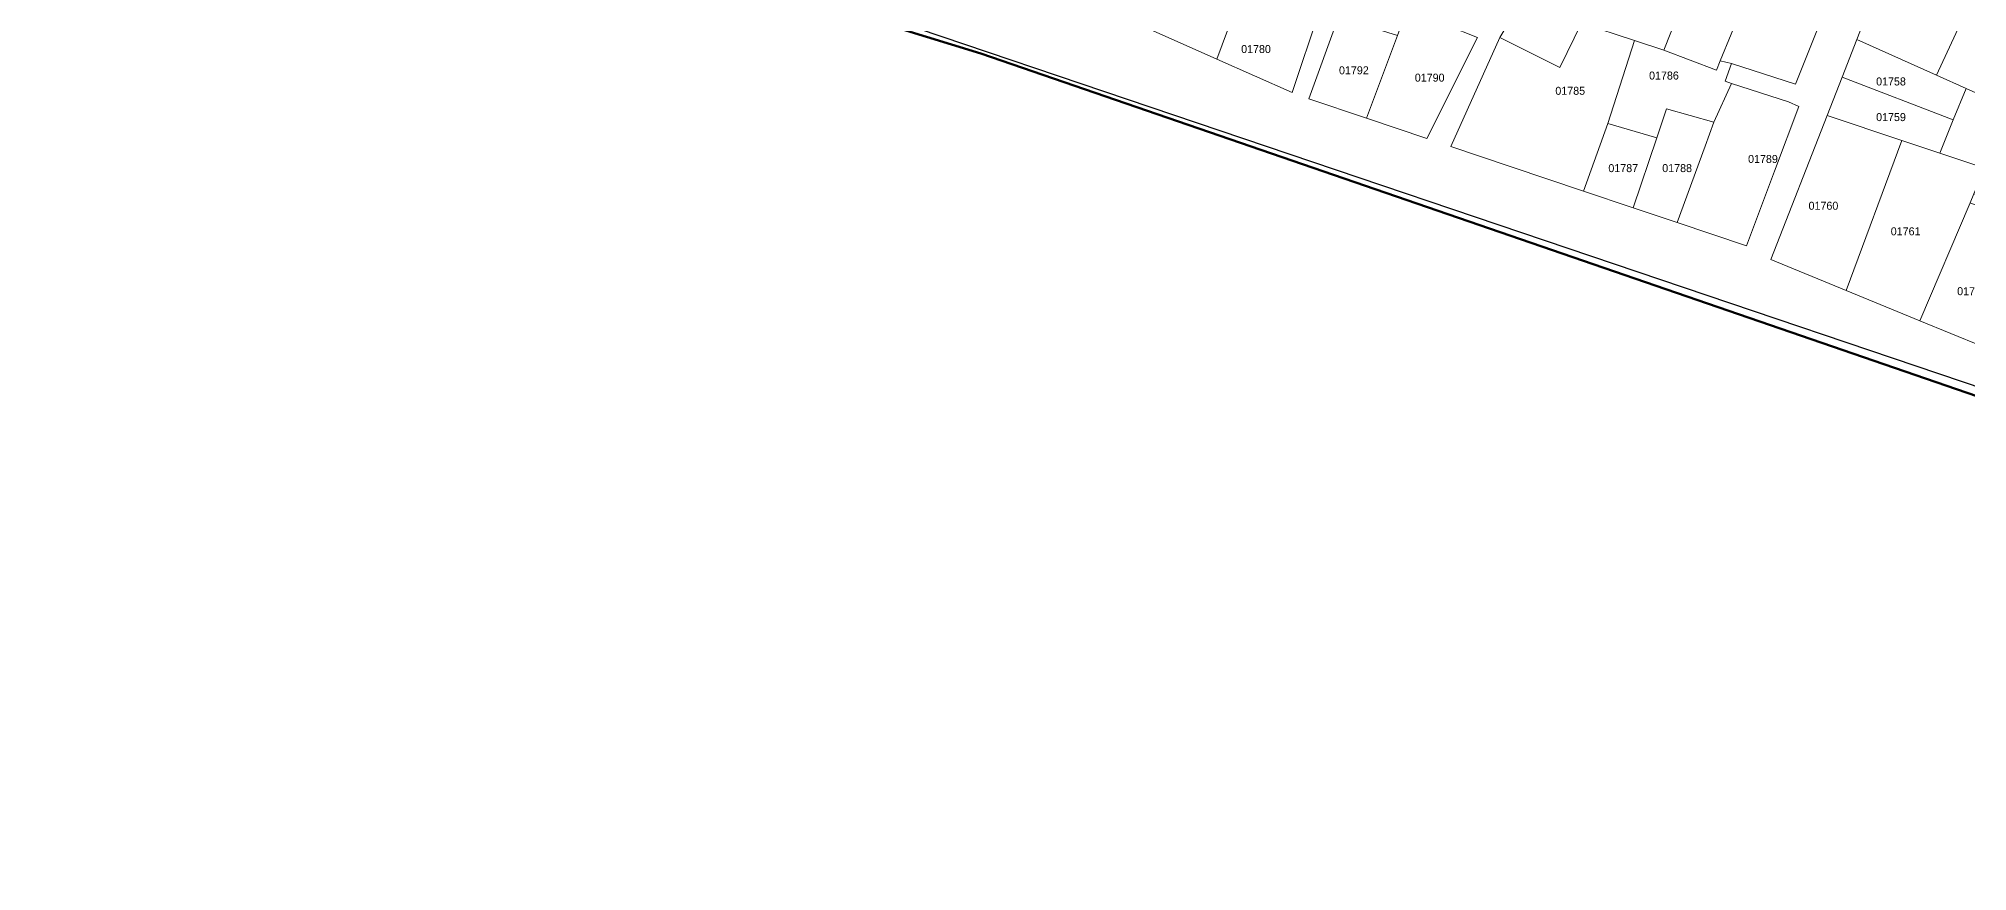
# Model space of a CAD drawing. Header units: metres. Extents: x 245225 to 248406, y 1633796 to 1637634.
# Drawn here: x 247036.8 to 247398.4, y 1633895.4 to 1634051.7 of the extents above; entities that cross this region are included whole.
import ezdxf
from ezdxf.enums import TextEntityAlignment as Align

# ---------------------------------------------------------------- set-up
doc = ezdxf.new("R2010")
doc.units = ezdxf.units.M
doc.header["$MEASUREMENT"] = 0
doc.layers.add('historique_numero_parcelle', color=7, linetype='Continuous')
doc.layers.add('limites_sections', color=7, linetype='Continuous')
doc.layers.add('Limites_Communes', color=7, linetype='Continuous', lineweight=211, plot=False)
doc.layers.add('LIMITES_PARCELLES', color=7, linetype='Continuous', lineweight=0, true_color=0xffffff)
doc.styles.add('Style-FANCY', font='FANCY.shx')

msp = doc.modelspace()

# ---------------------------------------------------------------- linework, layer by layer
at = {"layer": 'Limites_Communes', "color": 210, "lineweight": 80, "flags": 128}
msp.add_lwpolyline([(247659.1646, 1633895.42), (247213.4779, 1634048.8798), (247151.5653, 1634067.9298), (246867.428769, 1634166.061738), (246849.7651, 1634193.4771), (246825.9854, 1634236.3501), (246816.4302, 1634263.9817), (246794.7343, 1634326.8203)], dxfattribs=at)
at = {"layer": 'limites_parcelles', "flags": 128}
for points in [[(247351.263, 1634074.203), (247341.476, 1634049.466), (247335.977, 1634051.285), (247326.093, 1634054.556), (247329.702, 1634061.902), (247337.942, 1634079.119), (247351.263, 1634074.203)], [(247361.422, 1634070.217), (247358.254, 1634062.526), (247352.06, 1634047.482), (247351.398, 1634045.762), (247341.476, 1634049.466), (247351.263, 1634074.203), (247361.422, 1634070.217)], [(247263.825, 1634065.6), (247262.525, 1634060.817), (247257.731, 1634047.804), (247237.344, 1634056.856), (247244.31, 1634072.477), (247263.825, 1634065.6)], [(247372.036, 1634057.801), (247366.189, 1634043.074), (247354.176, 1634046.953), (247352.06, 1634047.482), (247358.254, 1634062.526), (247372.036, 1634057.801)], [(247409.184, 1634060.649), (247401.659, 1634040.746), (247398.146, 1634042.316), (247392.632, 1634044.782), (247401.102, 1634063.194), (247409.184, 1634060.649)], [(247301.921, 1634056.345), (247300.863, 1634054.096), (247306.551, 1634051.847), (247297.087, 1634032.919), (247285.747, 1634036.735), (247291.55, 1634052.247), (247294.26, 1634059.492), (247301.921, 1634056.345)], [(247326.093, 1634054.556), (247322.004, 1634046.236), (247310.785, 1634051.847), (247313.033, 1634055.592), (247315.09, 1634059.015), (247326.093, 1634054.556)], [(247335.977, 1634051.285), (247331.025, 1634035.708), (247326.438, 1634023.043), (247312.853, 1634027.614), (247301.586, 1634031.406), (247310.785, 1634051.847), (247322.004, 1634046.236), (247326.093, 1634054.556), (247335.977, 1634051.285)], [(247341.476, 1634049.466), (247351.398, 1634045.762), (247352.06, 1634047.482), (247354.176, 1634046.953), (247352.986, 1634043.645), (247354.211, 1634043.251), (247350.869, 1634035.972), (247342.006, 1634038.486), (247340.184, 1634033.051), (247331.025, 1634035.708), (247335.977, 1634051.285), (247341.476, 1634049.466)], [(247395.758, 1634036.417), (247374.904, 1634044.419), (247377.655, 1634051.477), (247392.632, 1634044.782), (247398.146, 1634042.316), (247395.758, 1634036.417)], [(247395.758, 1634036.417), (247393.223, 1634030.159), (247386.122, 1634032.537), (247372.104, 1634037.232), (247374.904, 1634044.419), (247395.758, 1634036.417)], [(247362.234, 1634026.768), (247356.978, 1634012.767), (247343.976, 1634017.142), (247349.218, 1634031.462), (247350.869, 1634035.972), (247354.211, 1634043.251), (247364.892, 1634039.809), (247366.799, 1634038.929), (247362.234, 1634026.768)], [(247401.659, 1634040.746), (247409.477, 1634037.251), (247411.397, 1634036.334), (247404.287, 1634020.636), (247399.618, 1634022.503), (247401.672, 1634027.329), (247393.223, 1634030.159), (247395.758, 1634036.417), (247398.146, 1634042.316), (247401.659, 1634040.746)], [(247350.869, 1634035.972), (247349.218, 1634031.462), (247343.976, 1634017.142), (247335.775, 1634019.902), (247340.184, 1634033.051), (247342.006, 1634038.486), (247350.869, 1634035.972)], [(247393.223, 1634030.159), (247401.672, 1634027.329), (247399.618, 1634022.503), (247398.924, 1634020.873), (247389.5, 1633998.731), (247375.686, 1634004.419), (247386.122, 1634032.537), (247393.223, 1634030.159)]]:
    msp.add_lwpolyline(points, close=True, dxfattribs=at)
at = {"layer": 'limites_parcelles'}
for points in [[(247401.102, 1634063.194), (247392.632, 1634044.782), (247377.655, 1634051.477), (247384.283, 1634068.488)], [(247276.87, 1634056.657), (247271.846, 1634041.537), (247257.731, 1634047.804), (247262.525, 1634060.817)], [(247291.55, 1634052.247), (247285.747, 1634036.735), (247274.946, 1634040.37), (247280.522, 1634055.669)], [(247386.122, 1634032.537), (247375.686, 1634004.419), (247361.582, 1634010.227), (247372.104, 1634037.232)], [(247340.184, 1634033.051), (247335.775, 1634019.902), (247326.438, 1634023.043), (247331.025, 1634035.708)], [(247409.508, 1634016.588), (247401.132, 1633993.942), (247389.5, 1633998.731), (247398.924, 1634020.873)]]:
    msp.add_3dface(points, dxfattribs=at)
at = {"layer": 'limites_sections'}
msp.add_line((247655.536, 1633899.89), (247154.274, 1634069.595), dxfattribs=at)

# ---------------------------------------------------------------- texts
at = {"layer": 'historique_numero_parcelle', "style": 'Style-FANCY'}
for s, p in [('01780', (247265.04707, 1634049.694509)), ('01792', (247283.394942, 1634045.701268)), ('01790', (247297.60183, 1634044.329807)), ('01786', (247341.518478, 1634044.721653)), ('01758', (247384.081724, 1634043.614776)), ('01785', (247323.949373, 1634041.862403)), ('01759', (247384.081724, 1634036.928906)), ('01789', (247360.077907, 1634029.072309)), ('01787', (247333.889305, 1634027.357983)), ('01788', (247343.988178, 1634027.357983)), ('01760', (247371.415341, 1634020.299947)), ('01761', (247386.820401, 1634015.499835)), ('01765', (247399.272825, 1634004.271002))]:
    msp.add_text(s, height=1.499994, dxfattribs=at).set_placement(p, align=Align.MIDDLE_CENTER)

doc.saveas('drawing.dxf')
